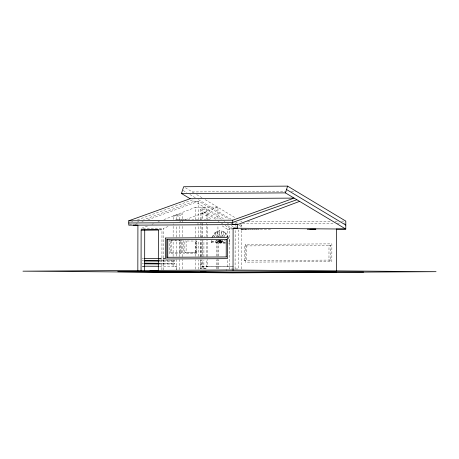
<?xml version="1.0" encoding="UTF-8"?>
<svg xmlns="http://www.w3.org/2000/svg" width="459" height="459" viewBox="0 0 459 459"><rect width="100%" height="100%" fill="white"/><g stroke="black" fill="none" stroke-linecap="round" stroke-linejoin="round"><path stroke-width="0.34" stroke-dasharray="2.29 1.72" d="M161.907 269.846L161.975 229.861L159.577 229.839M163.599 269.949L163.674 228.238L168.969 226.172M169.251 239.455L169.222 253.615L180.898 253.707L180.921 240.258M181.563 252.427L170.157 252.358L170.174 240.723L181.586 240.791L181.563 252.427L179.974 252.439L179.991 240.803L181.586 240.791M171.769 240.711L171.746 252.347L170.157 252.358M173.1 260.041L173.089 266.432L176.382 266.415L176.376 269.708M173.106 256.489L173.135 240.16M173.141 236.609L173.163 223.826M173.169 219.568L173.175 216.017L176.652 214.778L182.734 213.779L182.722 219.505M176.554 269.657L176.572 259.754M176.577 256.214L176.606 240.654M176.612 237.119L176.635 225.094M176.64 219.672L176.652 214.778L179.257 215.982L182.734 213.779M179.159 269.576L179.176 259.576M179.182 256.713L179.211 240.281M179.217 236.706L179.239 225.989M179.245 219.557L179.257 215.982L173.175 216.017M182.636 268.888L182.653 259.587M182.659 256.724L182.688 240.264M182.693 236.683L182.711 225.948M182.716 222.368L182.722 220.222M183.852 240.281L183.829 253.707L196.601 253.81L196.63 239.678M184.862 252.318L184.879 240.975L186.136 240.969L186.119 252.312L184.862 252.318L196.836 252.398L196.854 241.055L184.879 240.975M195.58 252.41L195.597 241.061L196.854 241.055M195.7 269.106L195.712 259.909M195.718 256.374L195.746 240.103M195.752 237.274L195.775 225.249M195.786 219.827L195.804 207.193L217.973 207.061L217.95 219.695M197.99 224.956L197.995 222.925M198.672 269.238L198.69 259.932M198.695 256.351L198.724 240.602M198.73 237.022L198.747 225.57M198.758 219.844L198.787 201.231L194.404 201.26L143.501 219.804M200.21 268.825L200.227 259.61M200.227 256.77L200.256 240.464M200.319 260.201L200.308 268.75L206.189 268.716L206.2 260.167M200.331 256.638L200.359 240.246M200.365 236.689L200.388 223.149M200.394 219.586L200.411 209.614L206.292 209.579L206.275 219.551M232.225 266.822L201.874 266.639L201.885 260.196M201.891 256.615L201.92 240.155M201.926 237.286L201.943 225.834M201.943 225.117L201.949 222.971M201.954 219.391L201.966 212.947L207.847 212.913L217.428 219.046M201.926 268.831L201.943 259.553M201.949 256.701L201.977 240.292M203.888 268.819L203.899 260.259M203.905 256.69L203.934 240.281M206.211 256.604L206.24 240.212M206.246 236.655L206.269 223.114M201.874 266.639L207.755 266.604L207.766 259.45M207.772 256.581L207.801 240.12M207.807 237.251L207.829 224.371M207.835 220.073L207.847 212.913M216.522 268.945L216.539 259.674M216.545 256.105L216.573 240.413M217.864 268.968L217.882 259.042M217.887 256.208L217.916 240.608M217.922 237.062L217.939 225.822M218.484 268.934L218.495 259.662M218.501 256.093L218.53 240.401M227.653 266.851L227.664 259.083M227.704 237.194L227.716 229.425L221.731 225.593M225.071 225.392L229.282 228.083L229.207 268.985L238.428 268.98L238.496 230.183L230.952 225.358M235.088 268.951L235.163 228.754M241.365 268.876L241.434 229.603L259.329 229.5M270.558 229.5L241.818 229.666L241.818 227.681M241.824 227.021L241.83 223.705L333.607 223.172M244.435 260.557L244.463 245.926L330.813 245.445L330.79 260.075L244.435 260.557L246.259 260.569L246.282 245.944L244.463 245.926M225.438 243.236L211.094 242.495L211.134 240.906L220.429 242.954L225.249 242.341M211.57 240.9L211.53 242.495L211.094 242.495M229.374 241.818L229.334 243.413L228.863 243.413L228.903 241.824L229.374 241.818C229.104 236.454 225.266 230.12 219.195 230.802L219.654 237.234M220.412 240.126L220.062 242.954L221.456 240.608M220.756 237.292L221.542 230.923L221.909 230.923L221.129 237.292M215.822 240.407L220.429 242.954L220.779 240.12M220.905 240.344L220.027 242.954L219.861 240.097M222.001 237.085L223.751 231.864L224.153 231.864L222.403 237.079M216.344 240.407L220.429 242.954L221.307 240.344M211.737 237.86L212.976 235.163L213.498 235.163L214.881 236.718M212.253 237.86C213.418 234.543 215.925 231.399 219.563 230.802L220.022 237.234M223.596 237.085L225.736 233.562L226.138 233.556L223.998 237.079M218.117 240.355L220.429 242.954L221.858 240.602M222.517 240.602L220.079 242.954L224.887 240.533M226.413 236.838L227.739 235.897L226.769 236.838M219.127 240.464L220.429 242.954L222.867 240.602M216.631 236.735L214.674 233L217.279 231.508L218.765 236.896M219.689 240.258L220.429 242.954L225.237 240.527M147.442 226.052L141.504 228.364L163.674 228.238M152.061 224.25L153.381 223.734M157.999 221.932L159.319 221.422M163.938 219.62L195.804 207.193M179.567 222.041L180.892 221.525M185.528 219.718L217.973 207.061M129.432 224.927L132.783 223.711M137.47 222.001L138.813 221.513M135.158 224.417L137.166 223.682M141.854 221.972L143.197 221.485M147.884 219.781L198.787 201.231L228.576 219.081M131.44 222.018L132.777 221.531M137.459 219.838L192.281 199.986L224.193 219.104M174.638 260.603L174.638 261.251L174.638 260.603L159.17 260.477M174.632 263.409L174.632 264.103L174.632 263.409L159.164 263.282M225.467 242.26L219.964 242.954L211.134 240.906M185.384 187.777L192.344 191.942L286.273 191.397M291.287 191.363L295.59 191.34M247.567 221.686L330.738 221.198M335.041 221.175L337.193 221.163M341.496 221.135L345.799 221.112M337.193 223.149L340.056 223.131M343.642 223.114L345.076 223.103M229.282 228.083L232.547 228.066M227.716 229.425L232.294 229.397M159.216 229.879L161.975 229.861M219.195 230.802L219.563 230.802M214.674 233L215.208 232.994L217.17 236.729M228.846 238.714L228.49 238.714L227.389 235.897M144.665 266.157L141.441 266.174L144.252 266.197M210.113 219.631L175.831 219.666L185.861 219.746M241.434 229.603L246.202 229.643L244.986 228.915M200.267 236.919L205.207 236.959M170.174 240.723L179.991 240.803M330.813 245.445L328.994 245.433L328.965 260.064L330.79 260.075M186.119 252.312L196.836 252.398M159.17 258.36L164.798 258.406M159.17 258.675L164.798 258.721M159.17 258.985L164.798 259.031M159.17 260.798L174.638 260.924M159.17 261.119L174.638 261.251M159.164 263.632L174.632 263.759M159.164 263.977L174.632 264.103M207.755 266.604L233.533 266.817M159.508 266.277L176.382 266.415M206.189 268.716L202.958 268.687L202.826 260.155M234.652 222.724L236.477 223.814M238.909 225.271L241.945 227.096M230.877 223.114L232.093 223.843M235.128 225.662L236.345 226.39M240.602 228.938L241.818 229.666M192.344 191.942L193.566 192.677M196.618 194.518L202.115 197.823M205.173 199.665L235.719 218.042M240.608 220.986L241.83 221.72M183.164 190.485L186.83 192.682M189.888 194.518L195.385 197.818M198.443 199.654L230.825 219.092M235.714 222.024L237.55 223.126M239.994 224.594L241.824 225.696M221.33 219.201L202 206.831L202.201 219.631M223.734 220.739L224.939 221.508M227.343 223.045L228.548 223.814M227.612 225.558L233.597 229.391M200.411 209.614L215.449 219.236M217.853 220.773L219.058 221.542M221.462 223.08L222.667 223.849M201.966 212.947L211.547 219.081M223.751 231.864L225.736 233.562M212.976 235.163L214.364 236.724M217.6 240.361L219.913 242.954L219.155 240.264M218.587 240.464L219.895 242.954M216.746 231.514L218.226 236.896M220.228 240.091L220.429 242.954M202.253 223.183L202.465 236.695M202.517 240.246L202.775 256.598M245.221 244.377L245.192 262.146L331.851 261.641L331.88 243.867L245.221 244.377M142.789 258.463C143.013 259.605 143.455 257.683 142.789 258.463M142.783 260.586C143.001 261.773 143.472 259.765 142.783 260.586M142.76 263.409C143.013 264.682 143.478 262.531 142.76 263.409"/><path stroke-width="0.69" d="M128.772 220.796L232.736 220.188L294.127 198.104L190.158 198.713L128.772 220.796L128.761 225.174L237.498 224.606L299.595 201.381M137.832 270.89L137.912 225.185L133.144 225.145M141.056 270.632L141.131 229.93L158.378 229.833L158.309 270.529L150.03 270.581M144.66 270.661L144.728 229.959L158.527 229.879M166.835 239.69L167.782 239.696L167.747 257.292L166.801 257.287L166.835 239.69L226.476 239.357M226.212 256.937L226.247 239.346M232.736 220.188L232.73 224.566L237.498 224.606L237.492 228.175L233.109 228.203L233.034 270.334M336.636 229.047L336.562 271.894L241.359 272.451L137.786 271.602M190.158 198.713L181.46 193.497L183.646 186.733L287.609 186.124L345.799 221.112L345.782 229.058L336.47 229.116M181.46 193.497L285.429 192.889L287.609 186.124M296.864 199.745L232.736 222.38L128.767 222.982M307.289 229.219L315.878 229.167M309.963 229.27L315.694 229.236M166.801 257.287L226.448 256.948M206.183 272.164L200.302 272.198L235.083 272.399M205.557 272.657L238.221 272.422M233.109 228.203L345.782 229.058L285.429 192.889M141.131 229.93L144.728 229.959M144.401 258.549L158.47 258.669M144.401 260.356L158.464 260.471M144.401 260.999L158.464 261.114M144.396 263.162L158.458 263.277M152.836 263.581L158.458 263.627M144.396 263.856L158.458 263.971M144.252 266.197L158.803 266.272M363.631 272.112L233.034 271.045L117.768 271.722L221.336 272.566M286.519 189.51L345.793 225.088M165.676 237.986L165.642 259.002L227.371 258.641L227.406 237.624L165.676 237.986M226.241 269.978L22.95 271.166L232.306 272.875L436.05 271.688L226.241 269.978"/></g></svg>
